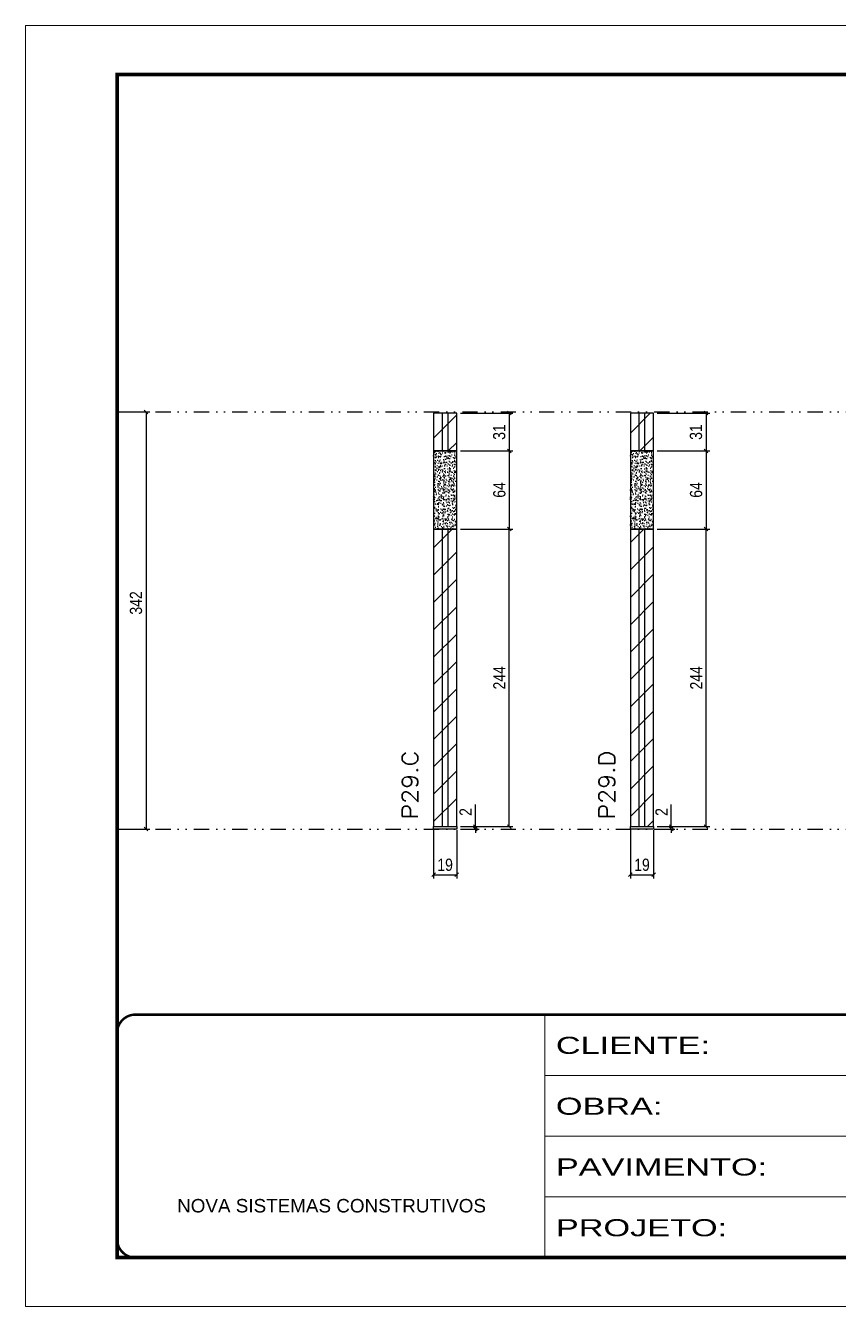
# Model space of a CAD drawing. Extents: x 2102 to 8383, y -13264 to 2718.
# Drawn here: x 3701 to 4367, y -2927 to -1877 of the extents above; entities that cross this region are included whole.
import ezdxf

# ---------------------------------------------------------------- set-up
doc = ezdxf.new("R2010")
doc.units = 0
for name, pattern in [('CONTINUO', [0]), ('DASHED', [0.75, 0.5, -0.25]), ('DIVIDE2', [0.625, 0.25, -0.125, 0, -0.125, 0, -0.125])]:
    doc.linetypes.add(name, pattern=pattern)
for name, color, linetype in [('COTA', 241, 'Continuous'), ('cotas', 4, 'Continuous'), ('Nível', 160, 'Continuous'), ('Painéis', 200, 'Continuous'), ('SARR_2.2x7', 40, 'Continuous')]:
    doc.layers.add(name, color=color, linetype=linetype)
for name, color, linetype, lineweight in [('Folhas', 255, 'Continuous', 9), ('Hachura', 251, 'Continuous', 9), ('SARRAFO DE PRESSAO', 251, 'DASHED', 9), ('Texto Seção', 7, 'Continuous', 15)]:
    doc.layers.add(name, color=color, linetype=linetype, lineweight=lineweight)
doc.styles.add('ARIAL', font='arial.ttf')
doc.styles.add('COTA TECNICA', font='techl___.ttf', dxfattribs={"height": 10})
doc.styles.add('COTA TECNICA-50', font='techl___.ttf', dxfattribs={"height": 10})
doc.styles.add('REGUA-120', font='ROMANS.shx', dxfattribs={"height": 15})
doc.styles.add('Tecnologia', font='')
doc.styles.get('Tecnologia').set_extended_font_data('Forgotten Futurist')
doc.dimstyles.new('COTA PAINEL-50', dxfattribs={"dimtxt": 10, "dimasz": 3, "dimexe": 3, "dimexo": 3, "dimgap": 3, "dimtad": 1, "dimdec": 1, "dimzin": 12, "dimdsep": 46, "dimtxsty": 'COTA TECNICA-50', "dimblk1": 'OBLIQUE', "dimblk2": 'OBLIQUE', "dimsah": 1, "dimcen": 0.9, "dimclrd": 4, "dimclre": 4, "dimclrt": 240, "dimadec": 1, "dimazin": 3, "dimtfac": 1, "dimtdec": 1, "dimtmove": 0, "dimatfit": 3, "dimfxl": 1, "dimtolj": 1, "dimtzin": 12, "dimarcsym": 0})
doc.dimstyles.new('PAINEL', dxfattribs={"dimtxt": 10, "dimasz": 3, "dimexe": 3, "dimexo": 3, "dimgap": 3, "dimtad": 1, "dimdec": 1, "dimzin": 12, "dimdsep": 46, "dimtxsty": 'COTA TECNICA', "dimblk1": 'OBLIQUE', "dimblk2": 'OBLIQUE', "dimsah": 1, "dimcen": 0.9, "dimclrd": 4, "dimclre": 4, "dimclrt": 240, "dimadec": 1, "dimazin": 3, "dimtfac": 1, "dimtdec": 1, "dimtmove": 0, "dimatfit": 3, "dimfxl": 1, "dimtolj": 1, "dimtzin": 12, "dimarcsym": 0})
pattern_1 = [(45, (-126918.716, -32522.603), (-11.2253202, 11.2253202), [])]

# ---------------------------------------------------------------- blocks, each defined once
blk = doc.blocks.new('9999999999')
at = {"color": 30, "linetype": 'CONTINUO'}
for p, q in [((98564.6, 34230.2), (98564.6, 34429.4)), ((98564.6, 34379.6), (99584, 34379.6)), ((98564.6, 34329.8), (99488, 34329.8)), ((98564.6, 34280), (99488, 34280))]:
    blk.add_line(p, q, dxfattribs=at)
at = {"color": 30, "linetype": 'CONTINUO', "const_width": 2}
blk.add_lwpolyline([(99584, 34230.2), (99584, 34414.4, 0.414214), (99569, 34429.4), (98229, 34429.4, 0.414214), (98214, 34414.4), (98214, 34245.2, 0.414214), (98229, 34230.2), (99584, 34230.2)], format="xyb", dxfattribs=at)
at = {"layer": 'Folhas'}
blk.add_lwpolyline([(98139, 34190.2), (99624, 34190.2), (99624, 35240.2), (98139, 35240.2)], close=True, dxfattribs=at)
at = {"layer": 'Folhas', "color": 30, "const_width": 3}
blk.add_lwpolyline([(98214, 34230.2), (99584, 34230.2), (99584, 35200.2), (98214, 35200.2)], close=True, dxfattribs=at)
at = {"color": 7, "linetype": 'Continuous', "ltscale": 5, "style": 'ARIAL'}
blk.add_text('NOVA SISTEMAS CONSTRUTIVOS', height=11.059, dxfattribs=at).set_placement((98263.2, 34267.2))
at = {"layer": 'Folhas', "color": 7, "style": 'Tecnologia', "width": 1.5}
for s, p in [('CLIENTE:', (98573.7, 34397.2)), ('OBRA:', (98573.7, 34347.3)), ('PAVIMENTO:', (98573.7, 34297.5)), ('PROJETO:', (98573.7, 34247.7))]:
    blk.add_text(s, height=14, dxfattribs=at).set_placement(p)
blk = doc.blocks.new('_Oblique')
at = {"color": 0, "linetype": 'ByBlock', "lineweight": -2}
blk.add_line((-0.5, -0.5), (0.5, 0.5), dxfattribs=at)
blk = doc.blocks.new('*D1026')
at = {"layer": 'cotas', "color": 4, "linetype": 'ByBlock', "lineweight": -2, "transparency": 16777216}
for p, q in [((3778.8, -2193.4), (3802.5, -2193.4)), ((3799.5, -2193.4), (3799.5, -2535.4)), ((3778.8, -2535.4), (3802.5, -2535.4))]:
    blk.add_line(p, q, dxfattribs=at)
at = {"layer": 'Defpoints', "color": 0, "linetype": 'ByBlock', "transparency": 16777216}
for p in [(3775.8, -2193.4), (3775.8, -2535.4), (3799.5, -2535.4)]:
    blk.add_point(p, dxfattribs=at)
at = {"layer": 'cotas', "color": 4, "linetype": 'ByBlock', "lineweight": -2, "transparency": 16777216, "xscale": 3, "yscale": 3, "zscale": 3}
for p, rotation in [((3799.5, -2193.4), 90), ((3799.5, -2535.4), 270)]:
    blk.add_blockref('_Oblique', p, dxfattribs=dict(at, rotation=rotation))
at = {"layer": 'cotas', "color": 240, "linetype": 'ByBlock', "transparency": 16777216, "insert": (3791.3, -2350), "char_height": 10, "attachment_point": 5, "rotation": 90, "style": 'COTA TECNICA'}
blk.add_mtext('\\A1;342', dxfattribs=at)
blk = doc.blocks.new('*D240')
at = {"layer": 'COTA', "color": 4, "lineweight": -2, "transparency": 16777216}
for p, q in [((4035.2, -2536.4), (4035.2, -2575.8)), ((4054.2, -2536.4), (4054.2, -2575.8)), ((4035.2, -2572.8), (4054.2, -2572.8))]:
    blk.add_line(p, q, dxfattribs=at)
at = {"layer": 'Defpoints', "color": 0, "transparency": 16777216}
for p in [(4035.2, -2533.4), (4054.2, -2533.4), (4054.2, -2572.8)]:
    blk.add_point(p, dxfattribs=at)
at = {"layer": 'COTA', "color": 4, "lineweight": -2, "transparency": 16777216, "xscale": 3, "yscale": 3, "zscale": 3, "rotation": 180}
blk.add_blockref('_Oblique', (4035.2, -2572.8), dxfattribs=at)
at = {"layer": 'COTA', "color": 4, "lineweight": -2, "transparency": 16777216, "xscale": 3, "yscale": 3, "zscale": 3}
blk.add_blockref('_Oblique', (4054.2, -2572.8), dxfattribs=at)
at = {"layer": 'COTA', "color": 240, "transparency": 16777216, "insert": (4044.7, -2564.7), "char_height": 10, "attachment_point": 5, "style": 'COTA TECNICA'}
blk.add_mtext('\\A1;19', dxfattribs=at)
blk = doc.blocks.new('*D241')
at = {"layer": 'COTA', "color": 4, "lineweight": -2, "transparency": 16777216}
for p, q in [((4069.5, -2533.4), (4069.5, -2515.3)), ((4057.2, -2533.4), (4072.5, -2533.4)), ((4057.2, -2535.4), (4072.5, -2535.4)), ((4069.5, -2535.4), (4069.5, -2533.4)), ((4069.5, -2535.4), (4069.5, -2538.4))]:
    blk.add_line(p, q, dxfattribs=at)
at = {"layer": 'Defpoints', "color": 0, "transparency": 16777216}
for p in [(4054.2, -2533.4), (4054.2, -2535.4), (4069.5, -2533.4)]:
    blk.add_point(p, dxfattribs=at)
at = {"layer": 'COTA', "color": 4, "lineweight": -2, "transparency": 16777216, "xscale": 3, "yscale": 3, "zscale": 3}
for p, rotation in [((4069.5, -2533.4), 270), ((4069.5, -2535.4), 90)]:
    blk.add_blockref('_Oblique', p, dxfattribs=dict(at, rotation=rotation))
at = {"layer": 'COTA', "color": 240, "transparency": 16777216, "insert": (4061.5, -2521.4), "char_height": 10, "attachment_point": 5, "rotation": 90, "style": 'COTA TECNICA-50'}
blk.add_mtext('\\A1;2', dxfattribs=at)
blk = doc.blocks.new('*D1027')
at = {"layer": 'COTA', "color": 4, "linetype": 'ByBlock', "lineweight": -2, "transparency": 16777216}
for p, q in [((4057.2, -2225.4), (4100.3, -2225.4)), ((4097.3, -2225.4), (4097.3, -2289.4)), ((4057.2, -2289.4), (4100.3, -2289.4))]:
    blk.add_line(p, q, dxfattribs=at)
at = {"layer": 'Defpoints', "color": 0, "linetype": 'ByBlock', "transparency": 16777216}
for p in [(4054.2, -2225.4), (4054.2, -2289.4), (4097.3, -2289.4)]:
    blk.add_point(p, dxfattribs=at)
at = {"layer": 'COTA', "color": 4, "linetype": 'ByBlock', "lineweight": -2, "transparency": 16777216, "xscale": 3, "yscale": 3, "zscale": 3}
for p, rotation in [((4097.3, -2225.4), 90), ((4097.3, -2289.4), 270)]:
    blk.add_blockref('_Oblique', p, dxfattribs=dict(at, rotation=rotation))
at = {"layer": 'COTA', "color": 240, "linetype": 'ByBlock', "transparency": 16777216, "insert": (4089.2, -2257.4), "char_height": 10, "attachment_point": 5, "rotation": 90, "style": 'COTA TECNICA'}
blk.add_mtext('\\A1;64', dxfattribs=at)
blk = doc.blocks.new('*D1028')
at = {"layer": 'COTA', "color": 4, "linetype": 'ByBlock', "lineweight": -2, "transparency": 16777216}
for p, q in [((4057.2, -2289.4), (4100.3, -2289.4)), ((4097.3, -2533.4), (4097.3, -2289.4)), ((4057.2, -2533.4), (4100.3, -2533.4))]:
    blk.add_line(p, q, dxfattribs=at)
at = {"layer": 'Defpoints', "color": 0, "linetype": 'ByBlock', "transparency": 16777216}
for p in [(4054.2, -2289.4), (4097.3, -2289.4), (4054.2, -2533.4)]:
    blk.add_point(p, dxfattribs=at)
at = {"layer": 'COTA', "color": 4, "linetype": 'ByBlock', "lineweight": -2, "transparency": 16777216, "xscale": 3, "yscale": 3, "zscale": 3}
for p, rotation in [((4097.3, -2289.4), 90), ((4097.3, -2533.4), 270)]:
    blk.add_blockref('_Oblique', p, dxfattribs=dict(at, rotation=rotation))
at = {"layer": 'COTA', "color": 240, "linetype": 'ByBlock', "transparency": 16777216, "insert": (4089.2, -2411.4), "char_height": 10, "attachment_point": 5, "rotation": 90, "style": 'COTA TECNICA'}
blk.add_mtext('\\A1;244', dxfattribs=at)
blk = doc.blocks.new('*D242')
at = {"layer": 'COTA', "color": 4, "lineweight": -2, "transparency": 16777216}
for p, q in [((4196.6, -2536.4), (4196.6, -2575.8)), ((4215.6, -2536.4), (4215.6, -2575.8)), ((4196.6, -2572.8), (4215.6, -2572.8))]:
    blk.add_line(p, q, dxfattribs=at)
at = {"layer": 'Defpoints', "color": 0, "transparency": 16777216}
for p in [(4196.6, -2533.4), (4215.6, -2533.4), (4215.6, -2572.8)]:
    blk.add_point(p, dxfattribs=at)
at = {"layer": 'COTA', "color": 4, "lineweight": -2, "transparency": 16777216, "xscale": 3, "yscale": 3, "zscale": 3, "rotation": 180}
blk.add_blockref('_Oblique', (4196.6, -2572.8), dxfattribs=at)
at = {"layer": 'COTA', "color": 4, "lineweight": -2, "transparency": 16777216, "xscale": 3, "yscale": 3, "zscale": 3}
blk.add_blockref('_Oblique', (4215.6, -2572.8), dxfattribs=at)
at = {"layer": 'COTA', "color": 240, "transparency": 16777216, "insert": (4206.1, -2564.7), "char_height": 10, "attachment_point": 5, "style": 'COTA TECNICA'}
blk.add_mtext('\\A1;19', dxfattribs=at)
blk = doc.blocks.new('*D243')
at = {"layer": 'COTA', "color": 4, "lineweight": -2, "transparency": 16777216}
for p, q in [((4230.1, -2533.4), (4230.1, -2515.3)), ((4218.6, -2533.4), (4233.1, -2533.4)), ((4218.6, -2535.4), (4233.1, -2535.4)), ((4230.1, -2535.4), (4230.1, -2533.4)), ((4230.1, -2535.4), (4230.1, -2538.4))]:
    blk.add_line(p, q, dxfattribs=at)
at = {"layer": 'Defpoints', "color": 0, "transparency": 16777216}
for p in [(4215.6, -2533.4), (4215.6, -2535.4), (4230.1, -2533.4)]:
    blk.add_point(p, dxfattribs=at)
at = {"layer": 'COTA', "color": 4, "lineweight": -2, "transparency": 16777216, "xscale": 3, "yscale": 3, "zscale": 3}
for p, rotation in [((4230.1, -2533.4), 270), ((4230.1, -2535.4), 90)]:
    blk.add_blockref('_Oblique', p, dxfattribs=dict(at, rotation=rotation))
at = {"layer": 'COTA', "color": 240, "transparency": 16777216, "insert": (4222.1, -2521.4), "char_height": 10, "attachment_point": 5, "rotation": 90, "style": 'COTA TECNICA-50'}
blk.add_mtext('\\A1;2', dxfattribs=at)
blk = doc.blocks.new('*D1029')
at = {"layer": 'COTA', "color": 4, "linetype": 'ByBlock', "lineweight": -2, "transparency": 16777216}
for p, q in [((4218.6, -2225.4), (4261.6, -2225.4)), ((4258.6, -2225.4), (4258.6, -2289.4)), ((4218.6, -2289.4), (4261.6, -2289.4))]:
    blk.add_line(p, q, dxfattribs=at)
at = {"layer": 'Defpoints', "color": 0, "linetype": 'ByBlock', "transparency": 16777216}
for p in [(4215.6, -2225.4), (4215.6, -2289.4), (4258.6, -2289.4)]:
    blk.add_point(p, dxfattribs=at)
at = {"layer": 'COTA', "color": 4, "linetype": 'ByBlock', "lineweight": -2, "transparency": 16777216, "xscale": 3, "yscale": 3, "zscale": 3}
for p, rotation in [((4258.6, -2225.4), 90), ((4258.6, -2289.4), 270)]:
    blk.add_blockref('_Oblique', p, dxfattribs=dict(at, rotation=rotation))
at = {"layer": 'COTA', "color": 240, "linetype": 'ByBlock', "transparency": 16777216, "insert": (4250.5, -2257.4), "char_height": 10, "attachment_point": 5, "rotation": 90, "style": 'COTA TECNICA'}
blk.add_mtext('\\A1;64', dxfattribs=at)
blk = doc.blocks.new('*D1030')
at = {"layer": 'COTA', "color": 4, "linetype": 'ByBlock', "lineweight": -2, "transparency": 16777216}
for p, q in [((4218.6, -2289.4), (4261.6, -2289.4)), ((4258.6, -2533.4), (4258.6, -2289.4)), ((4218.6, -2533.4), (4261.6, -2533.4))]:
    blk.add_line(p, q, dxfattribs=at)
at = {"layer": 'Defpoints', "color": 0, "linetype": 'ByBlock', "transparency": 16777216}
for p in [(4215.6, -2289.4), (4258.6, -2289.4), (4215.6, -2533.4)]:
    blk.add_point(p, dxfattribs=at)
at = {"layer": 'COTA', "color": 4, "linetype": 'ByBlock', "lineweight": -2, "transparency": 16777216, "xscale": 3, "yscale": 3, "zscale": 3}
for p, rotation in [((4258.6, -2289.4), 90), ((4258.6, -2533.4), 270)]:
    blk.add_blockref('_Oblique', p, dxfattribs=dict(at, rotation=rotation))
at = {"layer": 'COTA', "color": 240, "linetype": 'ByBlock', "transparency": 16777216, "insert": (4250.6, -2411.4), "char_height": 10, "attachment_point": 5, "rotation": 90, "style": 'COTA TECNICA'}
blk.add_mtext('\\A1;244', dxfattribs=at)
blk = doc.blocks.new('*D203')
at = {"layer": 'COTA', "color": 4, "linetype": 'ByBlock', "lineweight": -2, "transparency": 16777216}
for p, q in [((4057.2, -2194.4), (4100.3, -2194.4)), ((4097.3, -2194.4), (4097.3, -2225.4)), ((4057.2, -2225.4), (4100.3, -2225.4))]:
    blk.add_line(p, q, dxfattribs=at)
at = {"layer": 'Defpoints', "color": 0, "linetype": 'ByBlock', "transparency": 16777216}
for p in [(4054.2, -2194.4), (4054.2, -2225.4), (4097.3, -2225.4)]:
    blk.add_point(p, dxfattribs=at)
at = {"layer": 'COTA', "color": 4, "linetype": 'ByBlock', "lineweight": -2, "transparency": 16777216, "xscale": 3, "yscale": 3, "zscale": 3}
for p, rotation in [((4097.3, -2194.4), 90), ((4097.3, -2225.4), 270)]:
    blk.add_blockref('_Oblique', p, dxfattribs=dict(at, rotation=rotation))
at = {"layer": 'COTA', "color": 240, "linetype": 'ByBlock', "transparency": 16777216, "insert": (4089.1, -2209.9), "char_height": 10, "attachment_point": 5, "rotation": 90, "style": 'COTA TECNICA'}
blk.add_mtext('\\A1;31', dxfattribs=at)
blk = doc.blocks.new('*D204')
at = {"layer": 'COTA', "color": 4, "linetype": 'ByBlock', "lineweight": -2, "transparency": 16777216}
for p, q in [((4218.6, -2194.4), (4261.6, -2194.4)), ((4258.6, -2194.4), (4258.6, -2225.4)), ((4218.6, -2225.4), (4261.6, -2225.4))]:
    blk.add_line(p, q, dxfattribs=at)
at = {"layer": 'Defpoints', "color": 0, "linetype": 'ByBlock', "transparency": 16777216}
for p in [(4215.6, -2194.4), (4215.6, -2225.4), (4258.6, -2225.4)]:
    blk.add_point(p, dxfattribs=at)
at = {"layer": 'COTA', "color": 4, "linetype": 'ByBlock', "lineweight": -2, "transparency": 16777216, "xscale": 3, "yscale": 3, "zscale": 3}
for p, rotation in [((4258.6, -2194.4), 90), ((4258.6, -2225.4), 270)]:
    blk.add_blockref('_Oblique', p, dxfattribs=dict(at, rotation=rotation))
at = {"layer": 'COTA', "color": 240, "linetype": 'ByBlock', "transparency": 16777216, "insert": (4250.4, -2209.9), "char_height": 10, "attachment_point": 5, "rotation": 90, "style": 'COTA TECNICA'}
blk.add_mtext('\\A1;31', dxfattribs=at)

msp = doc.modelspace()

# ---------------------------------------------------------------- hatches: boundary and pattern name
at = {"layer": 'COTA', "linetype": 'ByBlock'}
h = msp.add_hatch(dxfattribs=at)
h.set_pattern_fill('AR-CONC', color=256, scale=0.03)
h.set_pattern_definition([(50, (-127856.4562, -36035.328), (5.46554007, -0.47817257), [0.5715, -6.2865]), (355, (-127856.456, -36035.328), (-1.05730264, 5.73170536), [0.4572, -5.02921753]), (100.4514447, (-127856.001, -36035.368), (4.40823741, 5.25353256), [0.48570026, -5.34270734]), (46.1842, (-127856.456, -36033.804), (8.13237123, -1.26126984), [0.85725, -9.42975]), (96.6355576, (-127855.7785, -36033.909), (7.122124, 7.42278374), [0.7285507, -8.01406824]), (351.184151, (-127856.456, -36033.804), (7.122124, 7.42278374), [0.685799, -7.54379196]), (21, (-127855.6942, -36034.185), (4.54843174, -3.06795595), [0.5715, -6.2865]), (326, (-127855.694, -36034.185), (1.85406085, 5.52563898), [0.4572, -5.0292]), (71.451445, (-127855.315, -36034.4406), (6.40249258, 2.45768307), [0.48570026, -5.34269813]), (37.5, (-127856.4562, -36035.328), (0.092658098, 2.536651166), [0, -4.96824, 0, -5.1054, 0, -5.04825]), (7.5, (-127856.4562, -36035.328), (2.004589875, 3.005417245), [0, -2.91084, 0, -4.85394, 0, -1.92405]), (327.5, (-127858.1555, -36035.328), (4.067717855, -0.17186232), [0, -1.905, 0, -5.9436, 0, -7.8867]), (317.5, (-127858.9175, -36035.328), (4.44387544, 0.76279473), [0, -2.4765, 0, -3.94716, 0, -5.6007])])
h.paths.add_polyline_path([(4054.2, -2225.41), (4035.2, -2225.41), (4035.2, -2289.41), (4054.2, -2289.41)])
h = msp.add_hatch(dxfattribs=at)
h.set_pattern_fill('AR-CONC', color=256, scale=0.03)
h.set_pattern_definition([(50, (-127695.102, -36035.328), (5.46554007, -0.47817257), [0.5715, -6.2865]), (355, (-127695.102, -36035.328), (-1.05730264, 5.73170536), [0.4572, -5.02921753]), (100.4514447, (-127694.6465, -36035.368), (4.40823741, 5.25353256), [0.48570026, -5.34270734]), (46.1842, (-127695.102, -36033.804), (8.13237123, -1.26126984), [0.85725, -9.42975]), (96.6355576, (-127694.424, -36033.909), (7.122124, 7.42278374), [0.7285507, -8.01406824]), (351.184151, (-127695.102, -36033.804), (7.122124, 7.42278374), [0.685799, -7.54379196]), (21, (-127694.34, -36034.185), (4.54843174, -3.06795595), [0.5715, -6.2865]), (326, (-127694.34, -36034.185), (1.85406085, 5.52563898), [0.4572, -5.0292]), (71.451445, (-127693.961, -36034.4406), (6.40249258, 2.45768307), [0.48570026, -5.34269813]), (37.5, (-127695.102, -36035.328), (0.092658098, 2.536651166), [0, -4.96824, 0, -5.1054, 0, -5.04825]), (7.5, (-127695.102, -36035.328), (2.004589875, 3.005417245), [0, -2.91084, 0, -4.85394, 0, -1.92405]), (327.5, (-127696.8012, -36035.328), (4.067717855, -0.17186232), [0, -1.905, 0, -5.9436, 0, -7.8867]), (317.5, (-127697.5632, -36035.328), (4.44387544, 0.76279473), [0, -2.4765, 0, -3.94716, 0, -5.6007])])
h.paths.add_polyline_path([(4215.55, -2225.41), (4196.55, -2225.41), (4196.55, -2289.41), (4215.55, -2289.41)])
at = {"layer": 'Hachura', "linetype": 'ByBlock'}
h = msp.add_hatch(dxfattribs=at)
h.set_pattern_fill('ANSI31', color=256, scale=5)
h.set_pattern_definition(pattern_1)
h.paths.add_polyline_path([(4054.2, -2194.41), (4035.2, -2194.41), (4035.2, -2225.41), (4054.2, -2225.41)])
h = msp.add_hatch(dxfattribs=at)
h.set_pattern_fill('ANSI31', color=256, scale=5)
h.set_pattern_definition(pattern_1)
h.paths.add_polyline_path([(4215.55, -2194.41), (4196.55, -2194.41), (4196.55, -2225.41), (4215.55, -2225.41)])
h = msp.add_hatch(dxfattribs=at)
h.set_pattern_fill('ANSI31', color=256, scale=5)
h.set_pattern_definition(pattern_1)
h.paths.add_polyline_path([(4054.2, -2289.41), (4035.2, -2289.41), (4035.2, -2533.41), (4054.2, -2533.41)])
h = msp.add_hatch(dxfattribs=at)
h.set_pattern_fill('ANSI31', color=256, scale=5)
h.set_pattern_definition(pattern_1)
h.paths.add_polyline_path([(4215.55, -2289.41), (4196.55, -2289.41), (4196.55, -2533.41), (4215.55, -2533.41)])

# ---------------------------------------------------------------- linework, layer by layer
at = {"layer": 'COTA', "linetype": 'ByBlock'}
for points in [[(4035.2, -2289.41), (4054.2, -2289.41), (4054.2, -2225.41), (4035.2, -2225.41)], [(4196.55, -2289.41), (4215.55, -2289.41), (4215.55, -2225.41), (4196.55, -2225.41)]]:
    msp.add_lwpolyline(points, close=True, dxfattribs=at)
at = {"layer": 'Nível', "color": 4, "linetype": 'DIVIDE2', "ltscale": 50}
for p, q in [((3775.78, -2193.41), (5145.78, -2193.41)), ((3775.78, -2535.41), (5145.78, -2535.41))]:
    msp.add_line(p, q, dxfattribs=at)
at = {"layer": 'Painéis', "linetype": 'ByBlock'}
for p, q in [((4054.2, -2194.41), (4035.2, -2194.41)), ((4035.2, -2194.41), (4035.2, -2225.41)), ((4054.2, -2225.41), (4054.2, -2194.41)), ((4215.55, -2194.41), (4196.55, -2194.41)), ((4196.55, -2194.41), (4196.55, -2225.41)), ((4215.55, -2225.41), (4215.55, -2194.41)), ((4035.2, -2225.41), (4054.2, -2225.41)), ((4196.55, -2225.41), (4215.55, -2225.41))]:
    msp.add_line(p, q, dxfattribs=at)
at = {"layer": 'Painéis'}
for p, q in [((4054.2, -2289.41), (4035.2, -2289.41)), ((4035.2, -2289.41), (4035.2, -2533.41)), ((4035.2, -2289.41), (4054.2, -2289.41)), ((4054.2, -2533.41), (4054.2, -2289.41)), ((4215.55, -2289.41), (4196.55, -2289.41)), ((4196.55, -2289.41), (4196.55, -2533.41)), ((4196.55, -2289.41), (4215.55, -2289.41)), ((4215.55, -2533.41), (4215.55, -2289.41)), ((4035.2, -2533.41), (4054.2, -2533.41)), ((4196.55, -2533.41), (4215.55, -2533.41))]:
    msp.add_line(p, q, dxfattribs=at)
for points in [[(4035.2, -2533.41), (4054.2, -2533.41), (4054.2, -2535.41), (4035.2, -2535.41)], [(4196.55, -2533.41), (4215.55, -2533.41), (4215.55, -2535.41), (4196.55, -2535.41)]]:
    msp.add_lwpolyline(points, close=True, dxfattribs=at)
at = {"layer": 'SARR_2.2x7'}
for p, q in [((4042.2, -2194.41), (4042.2, -2225.41)), ((4047.2, -2225.41), (4047.2, -2194.41)), ((4203.55, -2194.41), (4203.55, -2225.41)), ((4208.55, -2225.41), (4208.55, -2194.41)), ((4042.2, -2289.41), (4042.2, -2533.41)), ((4047.2, -2533.41), (4047.2, -2289.41)), ((4203.55, -2289.41), (4203.55, -2533.41)), ((4208.55, -2533.41), (4208.55, -2289.41))]:
    msp.add_line(p, q, dxfattribs=at)

# ---------------------------------------------------------------- block references
at = {"layer": 'SARRAFO DE PRESSAO', "color": 6, "linetype": 'ByBlock'}
msp.add_blockref('9999999999', (-94438.19, -37116.9), dxfattribs=at)

# ---------------------------------------------------------------- texts
at = {"layer": 'Texto Seção', "style": 'REGUA-120', "width": 1.1}
for s, p in [('P29.C', (4022.43, -2527.52)), ('P29.D', (4183.78, -2527.52))]:
    msp.add_text(s, height=13, rotation=90, dxfattribs=at).set_placement(p)

# ---------------------------------------------------------------- dimensions: what is measured, and where the dimension line sits
at = {"layer": 'COTA', "linetype": 'ByBlock'}
for base, p1, p2, picture, middle in [((4097.28, -2225.41), (4054.2, -2194.41), (4054.2, -2225.41), '*D203', (4089.06, -2209.91)), ((4258.63, -2225.41), (4215.55, -2194.41), (4215.55, -2225.41), '*D204', (4250.41, -2209.91)), ((4097.28, -2289.41), (4054.2, -2225.41), (4054.2, -2289.41), '*D1027', (4089.18, -2257.41)), ((4258.63, -2289.41), (4215.55, -2225.41), (4215.55, -2289.41), '*D1029', (4250.53, -2257.41)), ((4097.28, -2289.41), (4054.2, -2533.41), (4054.2, -2289.41), '*D1028', (4089.21, -2411.41)), ((4258.63, -2289.41), (4215.55, -2533.41), (4215.55, -2289.41), '*D1030', (4250.56, -2411.41))]:
    dim = msp.add_linear_dim(base=base, p1=p1, p2=p2, angle=90, dimstyle='PAINEL', dxfattribs=at)
    dim.commit()
    dim.dimension.update_dxf_attribs({"geometry": picture, "text_midpoint": middle})
at = {"layer": 'COTA'}
for base, p1, p2, picture, middle in [((4069.48, -2533.41), (4054.2, -2535.41), (4054.2, -2533.41), '*D241', (4069.48, -2521.36)), ((4230.1, -2533.41), (4215.55, -2535.41), (4215.55, -2533.41), '*D243', (4230.1, -2521.36))]:
    dim = msp.add_linear_dim(base=base, p1=p1, p2=p2, angle=90, dimstyle='COTA PAINEL-50', dxfattribs=at)
    dim.commit()
    dim.dimension.update_dxf_attribs({"geometry": picture, "text_midpoint": middle, "dimtype": 160})
for base, p1, p2, picture, middle in [((4054.2, -2572.76), (4035.2, -2533.41), (4054.2, -2533.41), '*D240', (4044.7, -2564.67)), ((4215.55, -2572.76), (4196.55, -2533.41), (4215.55, -2533.41), '*D242', (4206.05, -2564.67))]:
    dim = msp.add_linear_dim(base=base, p1=p1, p2=p2, dimstyle='PAINEL', override={"dimarcsym": 2}, dxfattribs=at)
    dim.commit()
    dim.dimension.update_dxf_attribs({"geometry": picture, "text_midpoint": middle})
at = {"layer": 'cotas', "linetype": 'ByBlock'}
dim = msp.add_linear_dim(base=(3799.5, -2535.41), p1=(3775.78, -2193.41), p2=(3775.78, -2535.41), angle=90, dimstyle='PAINEL', dxfattribs=at)
dim.commit()
dim.dimension.update_dxf_attribs({"geometry": '*D1026', "text_midpoint": (3799.5, -2350.05), "dimtype": 160})

doc.saveas('drawing.dxf')
